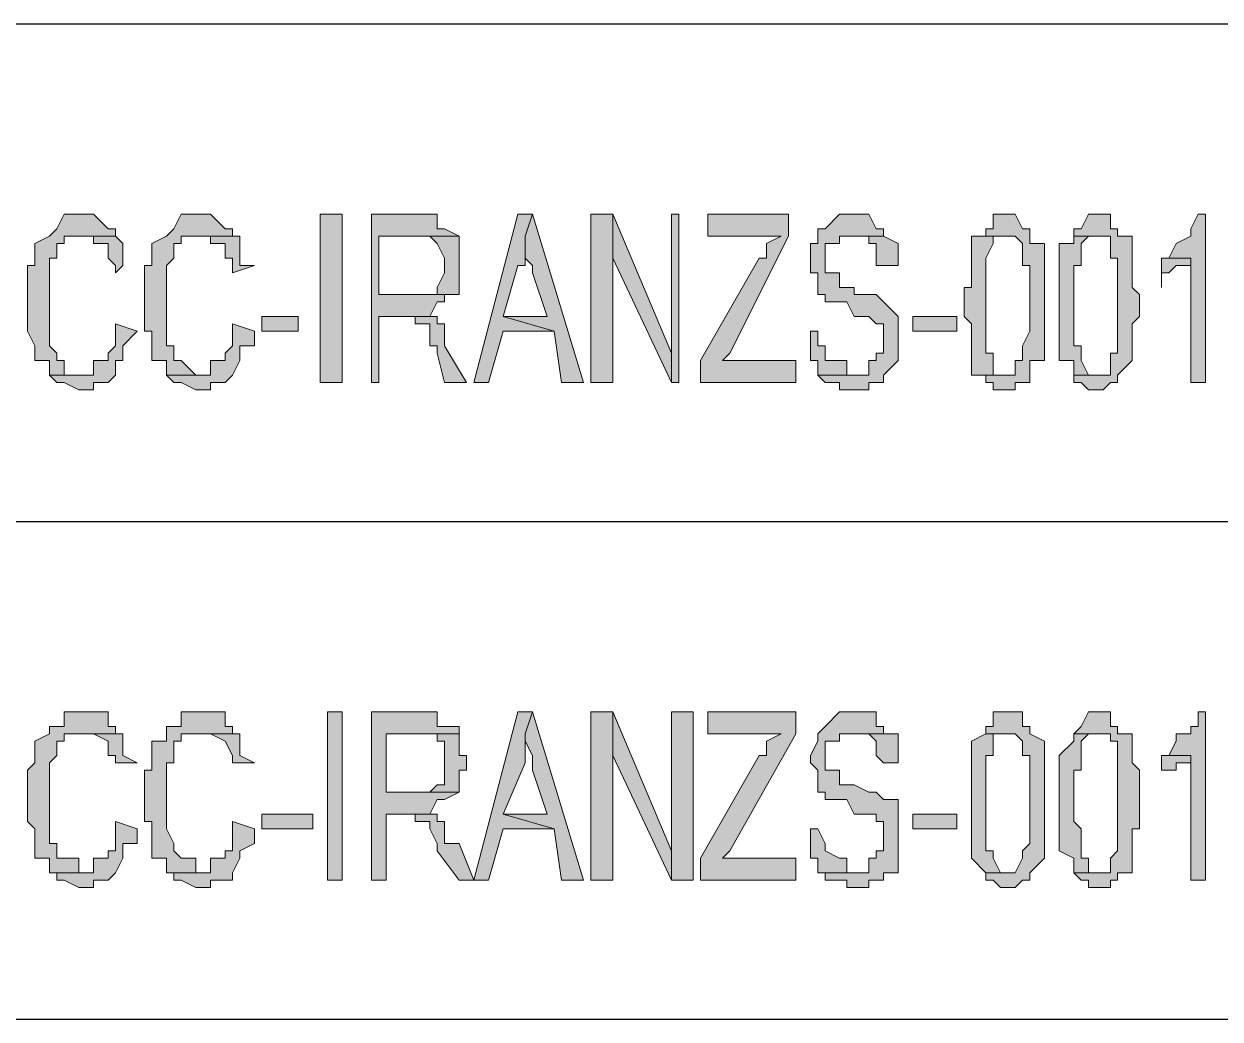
# Model space of a CAD drawing. Header units: millimetres. Extents: x 20 to 821, y 1 to 1134.
# Drawn here: x 586.89 to 616.32, y 236.3 to 260.78 of the extents above; entities that cross this region are included whole.
import ezdxf

# ---------------------------------------------------------------- set-up
doc = ezdxf.new("R2010")
doc.units = ezdxf.units.MM
doc.layers.add('1', color=7, linetype='Continuous')

msp = doc.modelspace()

# ---------------------------------------------------------------- hatches: boundary and pattern name
h = msp.add_hatch(color=0)
h.dxf.hatch_style = 2
h.paths.add_polyline_path([(588.42, 256.101732), (587.88, 256.101732), (587.7, 255.741732), (587.52, 255.561732), (587.16, 255.381732), (587.16, 254.841732), (586.98, 254.841732), (586.98, 254.301732), (586.98, 253.221732), (587.16, 252.861732), (587.16, 252.501732), (587.52, 252.501732), (587.52, 252.141732), (588.42, 252.141732), (587.88, 252.141732), (587.88, 252.501732), (587.7, 252.501732), (587.7, 252.681732), (587.52, 252.861732), (587.52, 255.021732), (587.7, 255.021732), (587.7, 255.381732), (587.88, 255.381732), (587.88, 255.561732), (588.24, 255.561732), (589.14, 255.561732), (589.14, 255.741732), (588.96, 255.741732), (588.6, 256.101732)])
h = msp.add_hatch(color=0)
h.dxf.hatch_style = 2
h.paths.add_polyline_path([(591.3, 256.101732), (590.76, 256.101732), (590.58, 255.741732), (590.4, 255.561732), (590.04, 255.381732), (590.04, 254.841732), (589.86, 254.841732), (589.86, 254.301732), (589.86, 253.221732), (590.04, 253.221732), (590.04, 252.501732), (590.4, 252.501732), (590.4, 252.141732), (591.3, 252.141732), (591.12, 252.141732), (590.76, 252.501732), (590.58, 252.501732), (590.58, 252.681732), (590.58, 252.861732), (590.4, 252.861732), (590.4, 254.841732), (590.58, 255.021732), (590.58, 255.381732), (590.76, 255.381732), (590.76, 255.561732), (591.12, 255.561732), (592.02, 255.561732), (592.02, 255.741732), (591.84, 255.741732), (591.48, 256.101732)])
h = msp.add_hatch(color=0)
h.dxf.hatch_style = 2
h.paths.add_polyline_path([(594.18, 251.961732), (594.18, 256.101732), (594.72, 256.101732), (594.72, 251.961732)])
h = msp.add_hatch(color=0)
h.dxf.hatch_style = 2
h.paths.add_polyline_path([(596.52, 256.101732), (595.44, 256.101732), (595.44, 251.961732), (595.62, 251.961732), (595.62, 253.581732), (596.88, 253.581732), (597.06, 253.941732), (597.24, 253.941732), (597.24, 254.121732), (597.6, 254.121732), (595.62, 254.121732), (595.62, 255.561732), (596.52, 255.561732), (597.6, 255.561732), (597.24, 255.741732), (597.06, 255.741732), (597.06, 256.101732)])
h = msp.add_hatch(color=0)
h.dxf.hatch_style = 2
h.paths.add_polyline_path([(599.4, 256.101732), (599.04, 256.101732), (597.96, 251.961732), (598.32, 251.961732), (598.68, 253.221732), (599.94, 253.221732), (598.68, 253.581732), (599.04, 254.841732), (599.22, 254.841732), (599.22, 255.021732), (599.22, 255.561732)])
h = msp.add_hatch(color=0)
h.dxf.hatch_style = 2
h.paths.add_polyline_path([(599.4, 256.101732), (599.22, 255.561732), (599.22, 255.021732), (599.4, 254.841732), (599.4, 254.661732), (599.76, 253.581732), (598.68, 253.581732), (599.94, 253.221732), (600.12, 251.961732), (600.66, 251.961732)])
h = msp.add_hatch(color=0)
h.dxf.hatch_style = 2
h.paths.add_polyline_path([(601.38, 256.101732), (600.84, 256.101732), (600.84, 251.961732), (601.38, 251.961732), (601.38, 255.021732)])
h = msp.add_hatch(color=0)
h.dxf.hatch_style = 2
h.paths.add_polyline_path([(601.38, 256.101732), (601.38, 255.021732), (602.82, 251.961732), (602.82, 252.681732)])
h = msp.add_hatch(color=0)
h.dxf.hatch_style = 2
h.paths.add_polyline_path([(603, 256.101732), (602.82, 256.101732), (602.82, 252.681732), (602.82, 251.961732), (603, 251.961732)])
h = msp.add_hatch(color=0)
h.dxf.hatch_style = 2
h.paths.add_polyline_path([(605.7, 256.101732), (603.72, 256.101732), (603.72, 255.561732), (605.52, 255.561732), (605.16, 255.381732), (605.16, 255.021732), (604.98, 255.021732), (603.54, 252.501732), (603.54, 251.961732), (605.88, 251.961732), (605.88, 252.501732), (604.08, 252.501732), (604.26, 252.681732), (605.7, 255.561732)])
h = msp.add_hatch(color=0)
h.dxf.hatch_style = 2
h.paths.add_polyline_path([(607.14, 256.101732), (606.96, 256.101732), (606.6, 255.741732), (606.42, 255.741732), (606.42, 255.561732), (606.42, 255.381732), (606.24, 255.381732), (606.24, 254.661732), (606.42, 254.661732), (606.42, 254.121732), (606.6, 254.121732), (606.6, 253.941732), (607.14, 253.941732), (607.32, 253.581732), (607.68, 253.581732), (607.86, 253.401732), (608.04, 253.401732), (608.04, 253.221732), (608.04, 252.681732), (607.86, 252.681732), (607.86, 252.501732), (607.68, 252.501732), (607.68, 252.141732), (607.32, 252.141732), (606.42, 252.141732), (606.6, 251.961732), (606.96, 251.961732), (606.96, 251.781732), (607.68, 251.781732), (607.68, 251.961732), (608.04, 251.961732), (608.04, 252.141732), (608.4, 252.501732), (608.4, 253.581732), (608.04, 253.941732), (607.86, 254.121732), (607.32, 254.121732), (607.32, 254.301732), (606.96, 254.301732), (606.96, 254.661732), (606.6, 254.661732), (606.6, 254.841732), (606.6, 255.381732), (606.96, 255.381732), (606.96, 255.561732), (607.14, 255.561732), (608.04, 255.561732), (608.04, 255.741732), (607.86, 255.741732), (607.68, 256.101732)])
h = msp.add_hatch(color=0)
h.dxf.hatch_style = 2
h.paths.add_polyline_path([(610.92, 256.101732), (610.74, 256.101732), (610.74, 255.741732), (610.56, 255.741732), (610.56, 255.561732), (611.28, 255.561732), (611.46, 255.381732), (611.46, 254.841732), (611.64, 254.841732), (611.64, 254.661732), (611.64, 254.301732), (611.64, 253.221732), (611.46, 252.861732), (611.46, 252.501732), (611.28, 252.501732), (611.28, 252.141732), (610.92, 252.141732), (610.56, 252.141732), (610.56, 251.961732), (610.74, 251.961732), (610.74, 251.781732), (611.28, 251.781732), (611.28, 251.961732), (611.64, 251.961732), (611.64, 252.141732), (611.64, 252.501732), (612, 252.501732), (612, 255.381732), (611.64, 255.381732), (611.64, 255.741732), (611.46, 255.741732), (611.28, 256.101732)])
h = msp.add_hatch(color=0)
h.dxf.hatch_style = 2
h.paths.add_polyline_path([(613.44, 256.101732), (613.08, 256.101732), (612.9, 255.741732), (612.72, 255.741732), (612.72, 255.561732), (613.62, 255.561732), (613.62, 255.381732), (613.62, 255.021732), (613.8, 255.021732), (613.8, 254.661732), (613.8, 254.301732), (613.8, 252.681732), (613.62, 252.681732), (613.62, 252.141732), (613.44, 252.141732), (612.72, 252.141732), (612.72, 251.961732), (612.9, 251.961732), (613.08, 251.781732), (613.44, 251.781732), (613.62, 251.961732), (613.8, 251.961732), (613.8, 252.141732), (614.16, 252.501732), (614.16, 253.401732), (614.34, 253.581732), (614.34, 254.121732), (614.16, 254.301732), (614.16, 255.561732), (613.8, 255.561732), (613.8, 255.741732), (613.62, 255.741732), (613.62, 256.101732)])
h = msp.add_hatch(color=0)
h.dxf.hatch_style = 2
h.paths.add_polyline_path([(615.96, 256.101732), (615.78, 256.101732), (615.6, 255.741732), (615.6, 255.561732), (615.24, 255.381732), (615.06, 255.021732), (615.6, 255.021732), (615.6, 251.961732), (615.96, 251.961732)])
h = msp.add_hatch(color=0)
h.dxf.hatch_style = 2
h.paths.add_polyline_path([(589.14, 255.561732), (588.42, 255.561732), (588.6, 255.561732), (588.6, 255.381732), (588.96, 255.381732), (588.96, 255.021732), (589.14, 254.841732), (589.14, 254.661732), (589.32, 254.841732), (589.32, 255.381732)])
h = msp.add_hatch(color=0)
h.dxf.hatch_style = 2
h.paths.add_polyline_path([(592.02, 255.561732), (591.3, 255.561732), (591.48, 255.561732), (591.48, 255.381732), (591.84, 255.381732), (591.84, 255.021732), (592.02, 255.021732), (592.02, 254.661732), (592.56, 254.841732), (592.2, 254.841732), (592.2, 255.021732), (592.2, 255.561732)])
h = msp.add_hatch(color=0)
h.dxf.hatch_style = 2
h.paths.add_polyline_path([(597.6, 255.561732), (596.52, 255.561732), (596.88, 255.561732), (597.06, 255.381732), (597.24, 255.021732), (597.24, 254.661732), (597.06, 254.301732), (597.06, 254.121732), (596.88, 254.121732), (596.52, 254.121732), (595.62, 254.121732), (597.6, 254.121732), (597.6, 254.301732)])
h = msp.add_hatch(color=0)
h.dxf.hatch_style = 2
h.paths.add_polyline_path([(608.04, 255.561732), (607.32, 255.561732), (607.68, 255.561732), (607.68, 255.381732), (607.86, 255.381732), (607.86, 254.841732), (608.4, 254.841732), (608.4, 255.381732)])
h = msp.add_hatch(color=0)
h.dxf.hatch_style = 2
h.paths.add_polyline_path([(610.56, 255.561732), (610.2, 255.561732), (610.2, 255.381732), (610.2, 254.301732), (610.02, 254.301732), (610.02, 253.581732), (610.2, 253.401732), (610.2, 252.681732), (610.2, 252.501732), (610.2, 252.141732), (610.56, 252.141732), (610.92, 252.141732), (610.74, 252.141732), (610.74, 252.681732), (610.56, 252.681732), (610.56, 255.021732), (610.74, 255.381732), (610.74, 255.561732), (610.92, 255.561732)])
h = msp.add_hatch(color=0)
h.dxf.hatch_style = 2
h.paths.add_polyline_path([(612.72, 255.561732), (612.72, 255.381732), (612.36, 255.381732), (612.36, 252.681732), (612.36, 252.501732), (612.72, 252.501732), (612.72, 252.141732), (613.44, 252.141732), (613.08, 252.141732), (612.9, 252.501732), (612.9, 252.861732), (612.72, 252.861732), (612.72, 254.841732), (612.9, 254.841732), (612.9, 255.381732), (613.08, 255.561732), (613.44, 255.561732)])
h = msp.add_hatch(color=0)
h.dxf.hatch_style = 2
h.paths.add_polyline_path([(615.06, 255.021732), (614.88, 255.021732), (614.88, 254.841732), (614.88, 254.301732), (614.88, 254.661732), (615.06, 254.661732), (615.24, 254.841732), (615.6, 254.841732), (615.6, 255.021732)])
h = msp.add_hatch(color=0)
h.dxf.hatch_style = 2
h.paths.add_polyline_path([(589.14, 253.401732), (589.14, 252.861732), (588.96, 252.681732), (588.96, 252.501732), (588.6, 252.501732), (588.6, 252.141732), (588.42, 252.141732), (587.52, 252.141732), (587.7, 251.961732), (587.88, 251.961732), (588.24, 251.781732), (588.6, 251.781732), (588.6, 251.961732), (588.96, 251.961732), (589.14, 252.141732), (589.14, 252.501732), (589.32, 252.501732), (589.32, 252.861732), (589.68, 253.221732)])
h = msp.add_hatch(color=0)
h.dxf.hatch_style = 2
h.paths.add_polyline_path([(592.02, 253.401732), (592.02, 252.861732), (591.84, 252.681732), (591.84, 252.501732), (591.48, 252.501732), (591.48, 252.141732), (591.3, 252.141732), (590.4, 252.141732), (590.58, 251.961732), (590.76, 251.961732), (591.12, 251.781732), (591.48, 251.781732), (591.48, 251.961732), (591.84, 251.961732), (592.02, 252.141732), (592.2, 252.501732), (592.2, 252.861732), (592.56, 252.861732), (592.56, 253.221732)])
h = msp.add_hatch(color=0)
h.dxf.hatch_style = 2
h.paths.add_polyline_path([(592.74, 253.221732), (592.74, 253.581732), (593.64, 253.581732), (593.64, 253.221732)])
h = msp.add_hatch(color=0)
h.dxf.hatch_style = 2
h.paths.add_polyline_path([(596.88, 253.581732), (596.16, 253.581732), (596.34, 253.581732), (596.52, 253.581732), (596.52, 253.401732), (596.88, 253.401732), (596.88, 253.221732), (596.88, 252.861732), (597.06, 252.861732), (597.06, 252.681732), (597.24, 251.961732), (597.78, 251.961732), (597.24, 252.861732), (597.24, 253.401732), (597.06, 253.401732), (597.06, 253.581732)])
h = msp.add_hatch(color=0)
h.dxf.hatch_style = 2
h.paths.add_polyline_path([(608.76, 253.221732), (608.76, 253.581732), (609.84, 253.581732), (609.84, 253.221732)])
h = msp.add_hatch(color=0)
h.dxf.hatch_style = 2
h.paths.add_polyline_path([(606.42, 253.221732), (606.24, 253.221732), (606.24, 252.861732), (606.24, 252.501732), (606.42, 252.501732), (606.42, 252.141732), (607.32, 252.141732), (607.14, 252.141732), (607.14, 252.501732), (606.6, 252.501732), (606.6, 252.681732), (606.6, 252.861732), (606.42, 252.861732)])
h = msp.add_hatch(color=0)
h.dxf.hatch_style = 2
h.paths.add_polyline_path([(588.42, 243.861732), (587.88, 243.861732), (587.88, 243.501732), (587.52, 243.501732), (587.52, 243.321732), (587.16, 243.141732), (587.16, 242.601732), (586.98, 242.421732), (586.98, 242.061732), (586.98, 241.161732), (587.16, 240.981732), (587.16, 240.261732), (587.52, 240.261732), (587.52, 239.901732), (588.42, 239.901732), (588.24, 239.901732), (588.24, 240.261732), (587.7, 240.261732), (587.7, 240.441732), (587.7, 240.621732), (587.52, 240.621732), (587.52, 242.601732), (587.7, 242.781732), (587.7, 243.141732), (587.88, 243.141732), (587.88, 243.321732), (588.24, 243.321732), (589.14, 243.321732), (589.14, 243.501732), (588.96, 243.501732), (588.96, 243.861732)])
h = msp.add_hatch(color=0)
h.dxf.hatch_style = 2
h.paths.add_polyline_path([(591.3, 243.861732), (590.76, 243.861732), (590.76, 243.501732), (590.4, 243.501732), (590.4, 243.321732), (590.4, 243.141732), (590.04, 243.141732), (590.04, 242.421732), (589.86, 242.421732), (589.86, 242.061732), (589.86, 241.161732), (590.04, 241.161732), (590.04, 240.261732), (590.4, 240.261732), (590.4, 239.901732), (591.3, 239.901732), (591.12, 239.901732), (591.12, 240.261732), (590.76, 240.261732), (590.58, 240.441732), (590.58, 240.621732), (590.4, 240.981732), (590.4, 242.601732), (590.58, 242.601732), (590.58, 243.141732), (590.76, 243.141732), (590.76, 243.321732), (591.12, 243.321732), (592.02, 243.321732), (592.02, 243.501732), (591.84, 243.501732), (591.84, 243.861732)])
h = msp.add_hatch(color=0)
h.dxf.hatch_style = 2
h.paths.add_polyline_path([(594.36, 239.721732), (594.36, 243.861732), (594.72, 243.861732), (594.72, 239.721732)])
h = msp.add_hatch(color=0)
h.dxf.hatch_style = 2
h.paths.add_polyline_path([(596.52, 243.861732), (595.44, 243.861732), (595.44, 239.721732), (595.8, 239.721732), (595.8, 241.341732), (596.88, 241.341732), (597.06, 241.701732), (597.24, 241.701732), (597.6, 241.881732), (595.8, 241.881732), (595.8, 243.321732), (597.6, 243.321732), (597.6, 243.501732), (597.06, 243.501732), (597.06, 243.861732)])
h = msp.add_hatch(color=0)
h.dxf.hatch_style = 2
h.paths.add_polyline_path([(599.4, 243.861732), (599.04, 243.861732), (597.96, 239.721732), (598.32, 239.721732), (598.68, 240.981732), (599.94, 240.981732), (598.68, 241.341732), (599.22, 242.601732), (599.22, 243.321732)])
h = msp.add_hatch(color=0)
h.dxf.hatch_style = 2
h.paths.add_polyline_path([(599.4, 243.861732), (599.22, 243.321732), (599.22, 243.141732), (599.4, 242.781732), (599.4, 242.421732), (599.76, 241.341732), (598.68, 241.341732), (599.94, 240.981732), (600.12, 239.721732), (600.66, 239.721732)])
h = msp.add_hatch(color=0)
h.dxf.hatch_style = 2
h.paths.add_polyline_path([(601.38, 243.861732), (600.84, 243.861732), (600.84, 239.721732), (601.38, 239.721732), (601.38, 242.781732)])
h = msp.add_hatch(color=0)
h.dxf.hatch_style = 2
h.paths.add_polyline_path([(601.38, 243.861732), (601.38, 242.781732), (602.82, 239.721732), (602.82, 240.441732)])
h = msp.add_hatch(color=0)
h.dxf.hatch_style = 2
h.paths.add_polyline_path([(603.36, 243.861732), (602.82, 243.861732), (602.82, 240.441732), (602.82, 239.721732), (603.36, 239.721732)])
h = msp.add_hatch(color=0)
h.dxf.hatch_style = 2
h.paths.add_polyline_path([(605.88, 243.861732), (603.72, 243.861732), (603.72, 243.321732), (605.52, 243.321732), (605.16, 243.141732), (605.16, 242.781732), (604.98, 242.781732), (603.54, 240.261732), (603.54, 239.721732), (605.88, 239.721732), (605.88, 240.261732), (604.08, 240.261732), (604.26, 240.441732), (605.88, 243.321732)])
h = msp.add_hatch(color=0)
h.dxf.hatch_style = 2
h.paths.add_polyline_path([(607.32, 243.861732), (606.96, 243.861732), (606.6, 243.501732), (606.42, 243.321732), (606.42, 243.141732), (606.24, 242.781732), (606.24, 242.601732), (606.42, 242.421732), (606.42, 241.881732), (606.6, 241.881732), (606.6, 241.701732), (606.96, 241.701732), (607.14, 241.701732), (607.32, 241.341732), (607.86, 241.341732), (607.86, 241.161732), (608.04, 241.161732), (608.04, 240.981732), (608.04, 240.441732), (607.86, 240.441732), (607.86, 240.261732), (607.68, 240.261732), (607.68, 239.901732), (607.32, 239.901732), (606.42, 239.901732), (606.6, 239.901732), (606.6, 239.721732), (606.96, 239.721732), (607.14, 239.721732), (607.14, 239.541732), (607.68, 239.541732), (607.68, 239.721732), (608.04, 239.721732), (608.04, 239.901732), (608.4, 239.901732), (608.4, 240.261732), (608.4, 241.701732), (608.04, 241.701732), (607.86, 241.881732), (607.68, 241.881732), (607.32, 242.061732), (606.96, 242.061732), (606.96, 242.421732), (606.6, 242.421732), (606.6, 242.601732), (606.6, 243.141732), (606.96, 243.141732), (606.96, 243.321732), (607.14, 243.321732), (608.04, 243.321732), (608.04, 243.501732), (607.86, 243.501732), (607.86, 243.861732)])
h = msp.add_hatch(color=0)
h.dxf.hatch_style = 2
h.paths.add_polyline_path([(610.92, 243.861732), (610.74, 243.861732), (610.74, 243.501732), (610.56, 243.501732), (610.56, 243.321732), (611.28, 243.321732), (611.46, 243.141732), (611.46, 242.781732), (611.64, 242.781732), (611.64, 242.421732), (611.64, 240.621732), (611.46, 240.441732), (611.46, 240.261732), (611.28, 239.901732), (610.56, 239.901732), (610.56, 239.721732), (610.74, 239.721732), (610.92, 239.541732), (611.28, 239.541732), (611.46, 239.721732), (611.64, 239.721732), (611.64, 239.901732), (612, 240.261732), (612, 243.141732), (611.64, 243.321732), (611.64, 243.501732), (611.46, 243.501732), (611.46, 243.861732), (611.28, 243.861732)])
h = msp.add_hatch(color=0)
h.dxf.hatch_style = 2
h.paths.add_polyline_path([(613.44, 243.861732), (613.08, 243.861732), (612.9, 243.501732), (612.72, 243.321732), (613.62, 243.321732), (613.62, 243.141732), (613.8, 243.141732), (613.8, 242.781732), (613.8, 242.421732), (613.8, 240.441732), (613.62, 240.261732), (613.62, 239.901732), (613.44, 239.901732), (612.72, 239.901732), (612.9, 239.721732), (613.08, 239.721732), (613.08, 239.541732), (613.62, 239.541732), (613.62, 239.721732), (613.8, 239.721732), (613.8, 239.901732), (614.16, 239.901732), (614.16, 240.261732), (614.16, 240.981732), (614.34, 240.981732), (614.34, 242.421732), (614.16, 242.601732), (614.16, 243.321732), (613.8, 243.321732), (613.8, 243.501732), (613.62, 243.501732), (613.62, 243.861732)])
h = msp.add_hatch(color=0)
h.dxf.hatch_style = 2
h.paths.add_polyline_path([(615.96, 243.861732), (615.78, 243.861732), (615.78, 243.501732), (615.6, 243.501732), (615.6, 243.321732), (615.24, 243.321732), (615.24, 243.141732), (615.06, 242.781732), (615.6, 242.781732), (615.6, 239.721732), (615.96, 239.721732)])
h = msp.add_hatch(color=0)
h.dxf.hatch_style = 2
h.paths.add_polyline_path([(589.14, 243.321732), (588.42, 243.321732), (588.6, 243.321732), (588.96, 243.141732), (588.96, 242.781732), (589.14, 242.781732), (589.14, 242.601732), (589.68, 242.601732), (589.32, 242.781732), (589.32, 243.321732)])
h = msp.add_hatch(color=0)
h.dxf.hatch_style = 2
h.paths.add_polyline_path([(592.02, 243.321732), (591.3, 243.321732), (591.48, 243.321732), (591.84, 243.141732), (592.02, 242.781732), (592.02, 242.601732), (592.56, 242.601732), (592.2, 242.781732), (592.2, 243.321732)])
h = msp.add_hatch(color=0)
h.dxf.hatch_style = 2
h.paths.add_polyline_path([(597.6, 243.321732), (596.52, 243.321732), (596.88, 243.321732), (597.06, 243.321732), (597.06, 243.141732), (597.24, 243.141732), (597.24, 242.781732), (597.24, 242.061732), (597.06, 242.061732), (596.88, 241.881732), (596.52, 241.881732), (595.8, 241.881732), (597.6, 241.881732), (597.6, 242.061732), (597.6, 242.421732), (597.78, 242.421732), (597.78, 242.781732), (597.6, 242.781732)])
h = msp.add_hatch(color=0)
h.dxf.hatch_style = 2
h.paths.add_polyline_path([(608.04, 243.321732), (607.32, 243.321732), (607.68, 243.321732), (607.86, 243.141732), (607.86, 242.781732), (608.04, 242.601732), (608.4, 242.601732), (608.4, 242.781732), (608.4, 243.321732)])
h = msp.add_hatch(color=0)
h.dxf.hatch_style = 2
h.paths.add_polyline_path([(610.56, 243.321732), (610.2, 243.141732), (610.2, 240.441732), (610.2, 240.261732), (610.56, 239.901732), (610.92, 239.901732), (610.74, 240.261732), (610.74, 240.441732), (610.56, 240.441732), (610.56, 242.781732), (610.74, 242.781732), (610.74, 243.321732), (610.92, 243.321732)])
h = msp.add_hatch(color=0)
h.dxf.hatch_style = 2
h.paths.add_polyline_path([(612.72, 243.321732), (612.72, 243.141732), (612.36, 242.781732), (612.36, 240.441732), (612.72, 240.261732), (612.72, 239.901732), (613.44, 239.901732), (613.08, 239.901732), (613.08, 240.261732), (612.9, 240.261732), (612.9, 240.441732), (612.9, 240.981732), (612.72, 241.161732), (612.72, 242.421732), (612.9, 242.421732), (612.9, 243.141732), (613.08, 243.321732), (613.44, 243.321732)])
h = msp.add_hatch(color=0)
h.dxf.hatch_style = 2
h.paths.add_polyline_path([(615.06, 242.781732), (614.88, 242.781732), (614.88, 242.421732), (615.24, 242.421732), (615.24, 242.601732), (615.6, 242.601732), (615.6, 242.781732)])
h = msp.add_hatch(color=0)
h.dxf.hatch_style = 2
h.paths.add_polyline_path([(592.74, 240.981732), (592.74, 241.341732), (594, 241.341732), (594, 240.981732)])
h = msp.add_hatch(color=0)
h.dxf.hatch_style = 2
h.paths.add_polyline_path([(596.88, 241.341732), (596.16, 241.341732), (596.34, 241.341732), (596.52, 241.341732), (596.52, 241.161732), (596.88, 241.161732), (596.88, 240.981732), (597.06, 240.621732), (597.06, 240.441732), (597.6, 239.721732), (597.96, 239.721732), (597.6, 240.621732), (597.24, 240.621732), (597.24, 240.981732), (597.24, 241.161732), (597.06, 241.161732), (597.06, 241.341732)])
h = msp.add_hatch(color=0)
h.dxf.hatch_style = 2
h.paths.add_polyline_path([(608.76, 240.981732), (608.76, 241.341732), (609.84, 241.341732), (609.84, 240.981732)])
h = msp.add_hatch(color=0)
h.dxf.hatch_style = 2
h.paths.add_polyline_path([(589.14, 241.161732), (589.14, 240.441732), (588.96, 240.441732), (588.96, 240.261732), (588.6, 240.261732), (588.6, 239.901732), (588.42, 239.901732), (587.52, 239.901732), (587.7, 239.901732), (587.7, 239.721732), (587.88, 239.721732), (588.24, 239.541732), (588.6, 239.541732), (588.6, 239.721732), (588.96, 239.721732), (589.14, 239.901732), (589.32, 240.261732), (589.32, 240.621732), (589.68, 240.621732), (589.68, 240.981732)])
h = msp.add_hatch(color=0)
h.dxf.hatch_style = 2
h.paths.add_polyline_path([(592.02, 241.161732), (592.02, 240.441732), (591.84, 240.441732), (591.84, 240.261732), (591.48, 240.261732), (591.48, 239.901732), (591.3, 239.901732), (590.4, 239.901732), (590.58, 239.901732), (590.58, 239.721732), (590.76, 239.721732), (591.12, 239.541732), (591.48, 239.541732), (591.48, 239.721732), (592.02, 239.721732), (592.02, 239.901732), (592.2, 240.261732), (592.2, 240.441732), (592.56, 240.621732), (592.56, 240.981732)])
h = msp.add_hatch(color=0)
h.dxf.hatch_style = 2
h.paths.add_polyline_path([(606.42, 240.981732), (606.24, 240.981732), (606.24, 240.621732), (606.24, 240.261732), (606.42, 240.261732), (606.42, 239.901732), (607.32, 239.901732), (607.14, 239.901732), (607.14, 240.261732), (606.96, 240.261732), (606.6, 240.441732), (606.6, 240.621732)])

# ---------------------------------------------------------------- linework, layer by layer
at = {"layer": '1', "color": 0, "lineweight": 25}
for points in [[(557.64, 260.781732), (821.16, 260.781732)], [(557.64, 248.541732), (821.16, 248.541732)], [(557.64, 236.301732), (821.16, 236.301732)], [(557.64, 236.301732), (821.16, 236.301732)]]:
    msp.add_lwpolyline(points, dxfattribs=at)
at = {"layer": '1', "color": 0, "lineweight": 5}
for points in [[(588.42, 256.101732), (587.88, 256.101732), (587.7, 255.741732), (587.52, 255.561732), (587.16, 255.381732), (587.16, 254.841732), (586.98, 254.841732), (586.98, 254.301732), (586.98, 254.301732), (586.98, 253.221732), (587.16, 252.861732), (587.16, 252.501732), (587.52, 252.501732), (587.52, 252.141732), (588.42, 252.141732), (587.88, 252.141732), (587.88, 252.501732), (587.7, 252.501732), (587.7, 252.681732), (587.52, 252.861732), (587.52, 255.021732), (587.7, 255.021732), (587.7, 255.381732), (587.88, 255.381732), (587.88, 255.561732), (588.24, 255.561732), (589.14, 255.561732), (589.14, 255.741732), (588.96, 255.741732), (588.6, 256.101732), (588.42, 256.101732)], [(591.3, 256.101732), (590.76, 256.101732), (590.58, 255.741732), (590.4, 255.561732), (590.04, 255.381732), (590.04, 254.841732), (589.86, 254.841732), (589.86, 254.301732), (589.86, 254.301732), (589.86, 253.221732), (590.04, 253.221732), (590.04, 252.501732), (590.4, 252.501732), (590.4, 252.141732), (591.3, 252.141732), (591.12, 252.141732), (590.76, 252.501732), (590.58, 252.501732), (590.58, 252.681732), (590.58, 252.861732), (590.4, 252.861732), (590.4, 254.841732), (590.58, 255.021732), (590.58, 255.381732), (590.76, 255.381732), (590.76, 255.561732), (591.12, 255.561732), (592.02, 255.561732), (592.02, 255.741732), (591.84, 255.741732), (591.48, 256.101732), (591.3, 256.101732)], [(594.18, 251.961732), (594.18, 256.101732), (594.72, 256.101732), (594.72, 251.961732), (594.18, 251.961732)], [(596.52, 256.101732), (595.44, 256.101732), (595.44, 251.961732), (595.62, 251.961732), (595.62, 253.581732), (596.88, 253.581732), (597.06, 253.941732), (597.24, 253.941732), (597.24, 254.121732), (597.6, 254.121732), (595.62, 254.121732), (595.62, 255.561732), (596.52, 255.561732), (597.6, 255.561732), (597.24, 255.741732), (597.06, 255.741732), (597.06, 256.101732), (596.52, 256.101732)], [(599.4, 256.101732), (599.04, 256.101732), (597.96, 251.961732), (598.32, 251.961732), (598.68, 253.221732), (599.94, 253.221732), (598.68, 253.581732), (599.04, 254.841732), (599.22, 254.841732), (599.22, 255.021732), (599.22, 255.561732), (599.4, 256.101732)], [(599.4, 256.101732), (599.22, 255.561732), (599.22, 255.021732), (599.4, 254.841732), (599.4, 254.661732), (599.76, 253.581732), (598.68, 253.581732), (599.94, 253.221732), (600.12, 251.961732), (600.66, 251.961732), (599.4, 256.101732)], [(601.38, 256.101732), (600.84, 256.101732), (600.84, 251.961732), (601.38, 251.961732), (601.38, 255.021732), (601.38, 256.101732)], [(601.38, 256.101732), (601.38, 255.021732), (602.82, 251.961732), (602.82, 252.681732), (601.38, 256.101732)], [(603, 256.101732), (602.82, 256.101732), (602.82, 252.681732), (602.82, 251.961732), (603, 251.961732), (603, 256.101732)], [(605.7, 256.101732), (603.72, 256.101732), (603.72, 255.561732), (605.52, 255.561732), (605.16, 255.381732), (605.16, 255.021732), (604.98, 255.021732), (603.54, 252.501732), (603.54, 251.961732), (605.88, 251.961732), (605.88, 252.501732), (604.08, 252.501732), (604.26, 252.681732), (605.7, 255.561732), (605.7, 256.101732)], [(607.14, 256.101732), (606.96, 256.101732), (606.6, 255.741732), (606.42, 255.741732), (606.42, 255.561732), (606.42, 255.381732), (606.24, 255.381732), (606.24, 254.661732), (606.42, 254.661732), (606.42, 254.121732), (606.42, 254.121732), (606.6, 254.121732), (606.6, 253.941732), (607.14, 253.941732), (607.32, 253.581732), (607.68, 253.581732), (607.86, 253.401732), (608.04, 253.401732), (608.04, 253.221732), (608.04, 252.681732), (607.86, 252.681732), (607.86, 252.501732), (607.68, 252.501732), (607.68, 252.141732), (607.32, 252.141732), (606.42, 252.141732), (606.6, 251.961732), (606.96, 251.961732), (606.96, 251.781732), (607.68, 251.781732), (607.68, 251.961732), (608.04, 251.961732), (608.04, 252.141732), (608.4, 252.501732), (608.4, 253.581732), (608.04, 253.941732), (607.86, 254.121732), (607.32, 254.121732), (607.32, 254.301732), (606.96, 254.301732), (606.96, 254.661732), (606.6, 254.661732), (606.6, 254.841732), (606.6, 255.381732), (606.96, 255.381732), (606.96, 255.561732), (607.14, 255.561732), (608.04, 255.561732), (608.04, 255.741732), (607.86, 255.741732), (607.68, 256.101732), (607.14, 256.101732)], [(610.92, 256.101732), (610.74, 256.101732), (610.74, 255.741732), (610.56, 255.741732), (610.56, 255.561732), (611.28, 255.561732), (611.46, 255.381732), (611.46, 254.841732), (611.64, 254.841732), (611.64, 254.661732), (611.64, 254.301732), (611.64, 253.221732), (611.46, 252.861732), (611.46, 252.501732), (611.28, 252.501732), (611.28, 252.141732), (610.92, 252.141732), (610.56, 252.141732), (610.56, 251.961732), (610.74, 251.961732), (610.74, 251.781732), (611.28, 251.781732), (611.28, 251.961732), (611.64, 251.961732), (611.64, 252.141732), (611.64, 252.501732), (612, 252.501732), (612, 255.381732), (611.64, 255.381732), (611.64, 255.741732), (611.46, 255.741732), (611.28, 256.101732), (610.92, 256.101732)], [(613.44, 256.101732), (613.08, 256.101732), (612.9, 255.741732), (612.72, 255.741732), (612.72, 255.561732), (613.62, 255.561732), (613.62, 255.381732), (613.62, 255.021732), (613.8, 255.021732), (613.8, 254.661732), (613.8, 254.301732), (613.8, 252.681732), (613.62, 252.681732), (613.62, 252.141732), (613.44, 252.141732), (612.72, 252.141732), (612.72, 251.961732), (612.9, 251.961732), (613.08, 251.781732), (613.44, 251.781732), (613.62, 251.961732), (613.8, 251.961732), (613.8, 252.141732), (614.16, 252.501732), (614.16, 253.401732), (614.34, 253.581732), (614.34, 254.121732), (614.16, 254.301732), (614.16, 255.561732), (613.8, 255.561732), (613.8, 255.741732), (613.62, 255.741732), (613.62, 256.101732), (613.44, 256.101732)], [(615.96, 256.101732), (615.78, 256.101732), (615.6, 255.741732), (615.6, 255.561732), (615.24, 255.381732), (615.06, 255.021732), (615.6, 255.021732), (615.6, 251.961732), (615.96, 251.961732), (615.96, 256.101732)], [(589.14, 255.561732), (588.42, 255.561732), (588.6, 255.561732), (588.6, 255.381732), (588.96, 255.381732), (588.96, 255.021732), (589.14, 254.841732), (589.14, 254.661732), (589.32, 254.841732), (589.32, 255.381732), (589.14, 255.561732)], [(592.02, 255.561732), (591.3, 255.561732), (591.48, 255.561732), (591.48, 255.381732), (591.84, 255.381732), (591.84, 255.021732), (592.02, 255.021732), (592.02, 254.661732), (592.56, 254.841732), (592.2, 254.841732), (592.2, 255.021732), (592.2, 255.561732), (592.02, 255.561732)], [(597.6, 255.561732), (596.52, 255.561732), (596.88, 255.561732), (597.06, 255.381732), (597.24, 255.021732), (597.24, 254.661732), (597.06, 254.301732), (597.06, 254.121732), (596.88, 254.121732), (596.52, 254.121732), (595.62, 254.121732), (597.6, 254.121732), (597.6, 254.301732), (597.6, 255.561732)], [(608.04, 255.561732), (607.32, 255.561732), (607.68, 255.561732), (607.68, 255.381732), (607.86, 255.381732), (607.86, 254.841732), (608.4, 254.841732), (608.4, 255.381732), (608.04, 255.561732)], [(610.56, 255.561732), (610.2, 255.561732), (610.2, 255.381732), (610.2, 254.301732), (610.02, 254.301732), (610.02, 253.581732), (610.2, 253.401732), (610.2, 252.681732), (610.2, 252.501732), (610.2, 252.141732), (610.56, 252.141732), (610.92, 252.141732), (610.74, 252.141732), (610.74, 252.681732), (610.56, 252.681732), (610.56, 255.021732), (610.74, 255.381732), (610.74, 255.561732), (610.92, 255.561732), (610.56, 255.561732)], [(612.72, 255.561732), (612.72, 255.381732), (612.36, 255.381732), (612.36, 252.681732), (612.36, 252.501732), (612.72, 252.501732), (612.72, 252.141732), (613.44, 252.141732), (613.08, 252.141732), (612.9, 252.501732), (612.9, 252.861732), (612.72, 252.861732), (612.72, 254.841732), (612.9, 254.841732), (612.9, 255.381732), (613.08, 255.561732), (613.44, 255.561732), (612.72, 255.561732)], [(615.06, 255.021732), (614.88, 255.021732), (614.88, 254.841732), (614.88, 254.301732), (614.88, 254.661732), (615.06, 254.661732), (615.24, 254.841732), (615.6, 254.841732), (615.6, 255.021732), (615.06, 255.021732)], [(589.14, 253.401732), (589.14, 252.861732), (588.96, 252.681732), (588.96, 252.501732), (588.6, 252.501732), (588.6, 252.141732), (588.42, 252.141732), (587.52, 252.141732), (587.7, 251.961732), (587.88, 251.961732), (588.24, 251.781732), (588.24, 251.781732), (588.6, 251.781732), (588.6, 251.961732), (588.96, 251.961732), (589.14, 252.141732), (589.14, 252.501732), (589.32, 252.501732), (589.32, 252.861732), (589.68, 253.221732), (589.14, 253.401732)], [(592.02, 253.401732), (592.02, 252.861732), (591.84, 252.681732), (591.84, 252.501732), (591.48, 252.501732), (591.48, 252.141732), (591.3, 252.141732), (590.4, 252.141732), (590.58, 251.961732), (590.76, 251.961732), (591.12, 251.781732), (591.12, 251.781732), (591.48, 251.781732), (591.48, 251.961732), (591.84, 251.961732), (592.02, 252.141732), (592.2, 252.501732), (592.2, 252.861732), (592.56, 252.861732), (592.56, 253.221732), (592.02, 253.401732)], [(592.74, 253.221732), (592.74, 253.581732), (593.64, 253.581732), (593.64, 253.221732), (592.74, 253.221732)], [(596.88, 253.581732), (596.16, 253.581732), (596.34, 253.581732), (596.52, 253.581732), (596.52, 253.401732), (596.88, 253.401732), (596.88, 253.221732), (596.88, 252.861732), (597.06, 252.861732), (597.06, 252.681732), (597.24, 251.961732), (597.78, 251.961732), (597.24, 252.861732), (597.24, 253.401732), (597.06, 253.401732), (597.06, 253.581732), (597.06, 253.581732), (596.88, 253.581732)], [(608.76, 253.221732), (608.76, 253.581732), (609.84, 253.581732), (609.84, 253.221732), (608.76, 253.221732)], [(606.42, 253.221732), (606.24, 253.221732), (606.24, 252.861732), (606.24, 252.501732), (606.42, 252.501732), (606.42, 252.141732), (607.32, 252.141732), (607.14, 252.141732), (607.14, 252.501732), (606.6, 252.501732), (606.6, 252.681732), (606.6, 252.861732), (606.42, 252.861732), (606.42, 253.221732)], [(588.42, 243.861732), (587.88, 243.861732), (587.88, 243.501732), (587.52, 243.501732), (587.52, 243.321732), (587.16, 243.141732), (587.16, 242.601732), (586.98, 242.421732), (586.98, 242.061732), (586.98, 242.061732), (586.98, 241.161732), (587.16, 240.981732), (587.16, 240.261732), (587.52, 240.261732), (587.52, 239.901732), (588.42, 239.901732), (588.24, 239.901732), (588.24, 240.261732), (587.7, 240.261732), (587.7, 240.441732), (587.7, 240.621732), (587.52, 240.621732), (587.52, 242.601732), (587.7, 242.781732), (587.7, 243.141732), (587.88, 243.141732), (587.88, 243.321732), (588.24, 243.321732), (589.14, 243.321732), (589.14, 243.501732), (588.96, 243.501732), (588.96, 243.861732), (588.42, 243.861732)], [(591.3, 243.861732), (590.76, 243.861732), (590.76, 243.501732), (590.4, 243.501732), (590.4, 243.321732), (590.4, 243.141732), (590.04, 243.141732), (590.04, 242.421732), (589.86, 242.421732), (589.86, 242.061732), (589.86, 242.061732), (589.86, 241.161732), (590.04, 241.161732), (590.04, 240.261732), (590.4, 240.261732), (590.4, 239.901732), (591.3, 239.901732), (591.12, 239.901732), (591.12, 240.261732), (590.76, 240.261732), (590.58, 240.441732), (590.58, 240.621732), (590.4, 240.981732), (590.4, 242.601732), (590.58, 242.601732), (590.58, 243.141732), (590.76, 243.141732), (590.76, 243.321732), (591.12, 243.321732), (592.02, 243.321732), (592.02, 243.501732), (591.84, 243.501732), (591.84, 243.861732), (591.3, 243.861732)], [(594.36, 239.721732), (594.36, 243.861732), (594.72, 243.861732), (594.72, 239.721732), (594.36, 239.721732)], [(596.52, 243.861732), (595.44, 243.861732), (595.44, 239.721732), (595.8, 239.721732), (595.8, 241.341732), (596.88, 241.341732), (597.06, 241.701732), (597.24, 241.701732), (597.6, 241.881732), (595.8, 241.881732), (595.8, 243.321732), (597.6, 243.321732), (597.6, 243.501732), (597.06, 243.501732), (597.06, 243.861732), (597.06, 243.861732), (596.52, 243.861732)], [(599.4, 243.861732), (599.04, 243.861732), (597.96, 239.721732), (598.32, 239.721732), (598.68, 240.981732), (599.94, 240.981732), (598.68, 241.341732), (599.22, 242.601732), (599.22, 243.321732), (599.4, 243.861732)], [(599.4, 243.861732), (599.22, 243.321732), (599.22, 243.141732), (599.4, 242.781732), (599.4, 242.421732), (599.76, 241.341732), (598.68, 241.341732), (599.94, 240.981732), (600.12, 239.721732), (600.66, 239.721732), (599.4, 243.861732)], [(601.38, 243.861732), (600.84, 243.861732), (600.84, 239.721732), (601.38, 239.721732), (601.38, 242.781732), (601.38, 243.861732)], [(601.38, 243.861732), (601.38, 242.781732), (602.82, 239.721732), (602.82, 240.441732), (601.38, 243.861732)], [(603.36, 243.861732), (602.82, 243.861732), (602.82, 240.441732), (602.82, 239.721732), (603.36, 239.721732), (603.36, 243.861732)], [(605.88, 243.861732), (603.72, 243.861732), (603.72, 243.321732), (605.52, 243.321732), (605.16, 243.141732), (605.16, 242.781732), (604.98, 242.781732), (603.54, 240.261732), (603.54, 239.721732), (605.88, 239.721732), (605.88, 240.261732), (604.08, 240.261732), (604.26, 240.441732), (605.88, 243.321732), (605.88, 243.861732)], [(607.32, 243.861732), (606.96, 243.861732), (606.6, 243.501732), (606.42, 243.321732), (606.42, 243.141732), (606.24, 242.781732), (606.24, 242.601732), (606.42, 242.421732), (606.42, 241.881732), (606.6, 241.881732), (606.6, 241.701732), (606.96, 241.701732), (607.14, 241.701732), (607.32, 241.341732), (607.86, 241.341732), (607.86, 241.161732), (608.04, 241.161732), (608.04, 240.981732), (608.04, 240.441732), (607.86, 240.441732), (607.86, 240.261732), (607.68, 240.261732), (607.68, 239.901732), (607.32, 239.901732), (606.42, 239.901732), (606.6, 239.901732), (606.6, 239.721732), (606.96, 239.721732), (607.14, 239.721732), (607.14, 239.541732), (607.68, 239.541732), (607.68, 239.721732), (608.04, 239.721732), (608.04, 239.901732), (608.4, 239.901732), (608.4, 240.261732), (608.4, 241.701732), (608.04, 241.701732), (607.86, 241.881732), (607.68, 241.881732), (607.32, 242.061732), (606.96, 242.061732), (606.96, 242.421732), (606.6, 242.421732), (606.6, 242.601732), (606.6, 243.141732), (606.96, 243.141732), (606.96, 243.321732), (607.14, 243.321732), (608.04, 243.321732), (608.04, 243.501732), (607.86, 243.501732), (607.86, 243.861732), (607.32, 243.861732)], [(610.92, 243.861732), (610.74, 243.861732), (610.74, 243.501732), (610.56, 243.501732), (610.56, 243.321732), (611.28, 243.321732), (611.46, 243.141732), (611.46, 242.781732), (611.64, 242.781732), (611.64, 242.421732), (611.64, 242.421732), (611.64, 240.621732), (611.46, 240.441732), (611.46, 240.261732), (611.28, 239.901732), (610.56, 239.901732), (610.56, 239.721732), (610.74, 239.721732), (610.92, 239.541732), (611.28, 239.541732), (611.46, 239.721732), (611.64, 239.721732), (611.64, 239.901732), (612, 240.261732), (612, 243.141732), (611.64, 243.321732), (611.64, 243.501732), (611.46, 243.501732), (611.46, 243.861732), (611.28, 243.861732), (610.92, 243.861732)], [(613.44, 243.861732), (613.08, 243.861732), (612.9, 243.501732), (612.72, 243.321732), (613.62, 243.321732), (613.62, 243.141732), (613.8, 243.141732), (613.8, 242.781732), (613.8, 242.421732), (613.8, 242.421732), (613.8, 240.441732), (613.62, 240.261732), (613.62, 239.901732), (613.44, 239.901732), (612.72, 239.901732), (612.9, 239.721732), (613.08, 239.721732), (613.08, 239.541732), (613.62, 239.541732), (613.62, 239.721732), (613.8, 239.721732), (613.8, 239.901732), (614.16, 239.901732), (614.16, 240.261732), (614.16, 240.981732), (614.34, 240.981732), (614.34, 242.421732), (614.16, 242.601732), (614.16, 243.321732), (613.8, 243.321732), (613.8, 243.501732), (613.62, 243.501732), (613.62, 243.861732), (613.44, 243.861732)], [(615.96, 243.861732), (615.78, 243.861732), (615.78, 243.501732), (615.6, 243.501732), (615.6, 243.321732), (615.24, 243.321732), (615.24, 243.141732), (615.06, 242.781732), (615.6, 242.781732), (615.6, 239.721732), (615.96, 239.721732), (615.96, 243.861732)], [(589.14, 243.321732), (588.42, 243.321732), (588.6, 243.321732), (588.96, 243.141732), (588.96, 242.781732), (589.14, 242.781732), (589.14, 242.601732), (589.68, 242.601732), (589.32, 242.781732), (589.32, 243.321732), (589.14, 243.321732)], [(592.02, 243.321732), (591.3, 243.321732), (591.48, 243.321732), (591.84, 243.141732), (592.02, 242.781732), (592.02, 242.601732), (592.56, 242.601732), (592.2, 242.781732), (592.2, 243.321732), (592.02, 243.321732)], [(597.6, 243.321732), (596.52, 243.321732), (596.88, 243.321732), (597.06, 243.321732), (597.06, 243.141732), (597.24, 243.141732), (597.24, 242.781732), (597.24, 242.061732), (597.06, 242.061732), (596.88, 241.881732), (596.52, 241.881732), (595.8, 241.881732), (597.6, 241.881732), (597.6, 242.061732), (597.6, 242.421732), (597.78, 242.421732), (597.78, 242.781732), (597.6, 242.781732), (597.6, 243.321732)], [(608.04, 243.321732), (607.32, 243.321732), (607.68, 243.321732), (607.86, 243.141732), (607.86, 242.781732), (608.04, 242.601732), (608.4, 242.601732), (608.4, 242.781732), (608.4, 243.321732), (608.04, 243.321732)], [(610.56, 243.321732), (610.2, 243.141732), (610.2, 240.441732), (610.2, 240.261732), (610.56, 239.901732), (610.92, 239.901732), (610.74, 240.261732), (610.74, 240.441732), (610.56, 240.441732), (610.56, 242.781732), (610.74, 242.781732), (610.74, 243.321732), (610.92, 243.321732), (610.56, 243.321732)], [(612.72, 243.321732), (612.72, 243.141732), (612.36, 242.781732), (612.36, 240.441732), (612.72, 240.261732), (612.72, 239.901732), (613.44, 239.901732), (613.08, 239.901732), (613.08, 240.261732), (612.9, 240.261732), (612.9, 240.441732), (612.9, 240.981732), (612.72, 241.161732), (612.72, 242.421732), (612.9, 242.421732), (612.9, 243.141732), (613.08, 243.321732), (613.44, 243.321732), (612.72, 243.321732)], [(615.06, 242.781732), (614.88, 242.781732), (614.88, 242.421732), (615.24, 242.421732), (615.24, 242.601732), (615.6, 242.601732), (615.6, 242.781732), (615.06, 242.781732)], [(592.74, 240.981732), (592.74, 241.341732), (594, 241.341732), (594, 240.981732), (592.74, 240.981732)], [(596.88, 241.341732), (596.16, 241.341732), (596.34, 241.341732), (596.52, 241.341732), (596.52, 241.161732), (596.88, 241.161732), (596.88, 240.981732), (597.06, 240.621732), (597.06, 240.441732), (597.6, 239.721732), (597.96, 239.721732), (597.6, 240.621732), (597.24, 240.621732), (597.24, 240.981732), (597.24, 241.161732), (597.06, 241.161732), (597.06, 241.341732), (597.06, 241.341732), (596.88, 241.341732)], [(608.76, 240.981732), (608.76, 241.341732), (609.84, 241.341732), (609.84, 240.981732), (608.76, 240.981732)], [(589.14, 241.161732), (589.14, 240.441732), (588.96, 240.441732), (588.96, 240.261732), (588.6, 240.261732), (588.6, 239.901732), (588.42, 239.901732), (587.52, 239.901732), (587.7, 239.901732), (587.7, 239.721732), (587.88, 239.721732), (588.24, 239.541732), (588.24, 239.541732), (588.6, 239.541732), (588.6, 239.721732), (588.96, 239.721732), (589.14, 239.901732), (589.32, 240.261732), (589.32, 240.621732), (589.68, 240.621732), (589.68, 240.981732), (589.14, 241.161732)], [(592.02, 241.161732), (592.02, 240.441732), (591.84, 240.441732), (591.84, 240.261732), (591.48, 240.261732), (591.48, 239.901732), (591.3, 239.901732), (590.4, 239.901732), (590.58, 239.901732), (590.58, 239.721732), (590.76, 239.721732), (591.12, 239.541732), (591.12, 239.541732), (591.48, 239.541732), (591.48, 239.721732), (592.02, 239.721732), (592.02, 239.901732), (592.2, 240.261732), (592.2, 240.441732), (592.56, 240.621732), (592.56, 240.981732), (592.02, 241.161732)], [(606.42, 240.981732), (606.24, 240.981732), (606.24, 240.621732), (606.24, 240.261732), (606.42, 240.261732), (606.42, 239.901732), (607.32, 239.901732), (607.14, 239.901732), (607.14, 240.261732), (606.96, 240.261732), (606.6, 240.441732), (606.6, 240.621732), (606.42, 240.981732)]]:
    msp.add_lwpolyline(points, dxfattribs=at)

doc.saveas('drawing.dxf')
